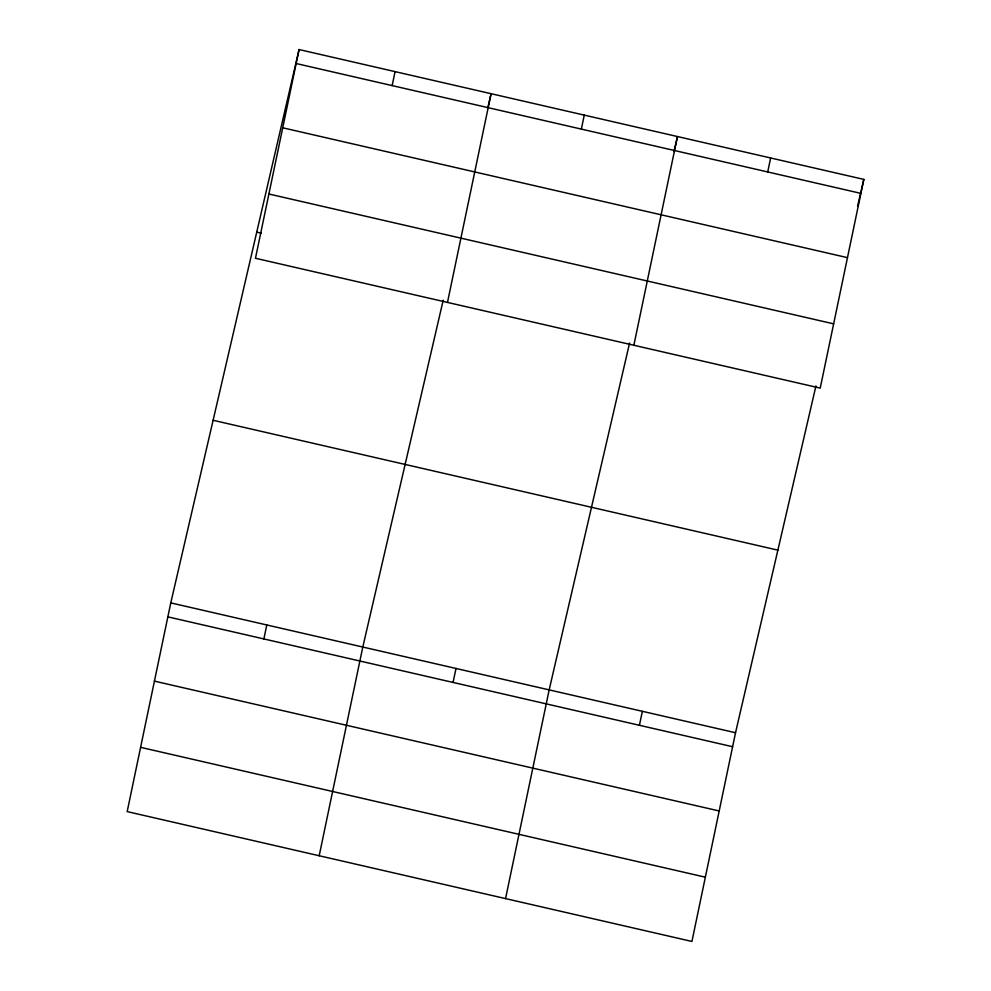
<?xml version="1.0" encoding="UTF-8"?>
<svg xmlns="http://www.w3.org/2000/svg" width="991" height="991" viewBox="0 0 991 991"><rect width="100%" height="100%" fill="white"/><g stroke="black" fill="none" stroke-linecap="round" stroke-linejoin="round"><path stroke-width="1.49" d="M299.071 49.55L255.467 258.267L820.226 388.113L863.818 179.396L299.071 49.55L170.774 602.887L127.182 811.604L691.929 941.45L735.533 732.733L815.952 385.895M263.866 638.935L266.79 624.962M392.163 85.61L395.075 71.625M319.189 855.753L362.793 647.036L443.212 300.186M447.486 302.416L491.09 93.699L487.622 108.663M453.06 682.44L455.984 668.467M581.345 129.103L584.269 115.129M505.559 898.602L549.163 689.885L629.582 343.047M633.856 345.264L677.46 136.547L673.979 151.524M639.43 725.288L642.341 711.315M767.715 171.951L770.639 157.978M857.574 206.339L863.818 179.396M296.148 63.523L860.906 193.381M282.72 127.789L847.478 257.648M268.895 194.001L833.642 323.846M256.731 232.154L261.24 233.182M213.115 420.283L777.873 550.141M170.774 602.887L735.533 732.733M167.863 616.86L732.609 746.718M154.435 681.127L719.181 810.972M140.598 747.338L705.357 877.184"/></g></svg>
